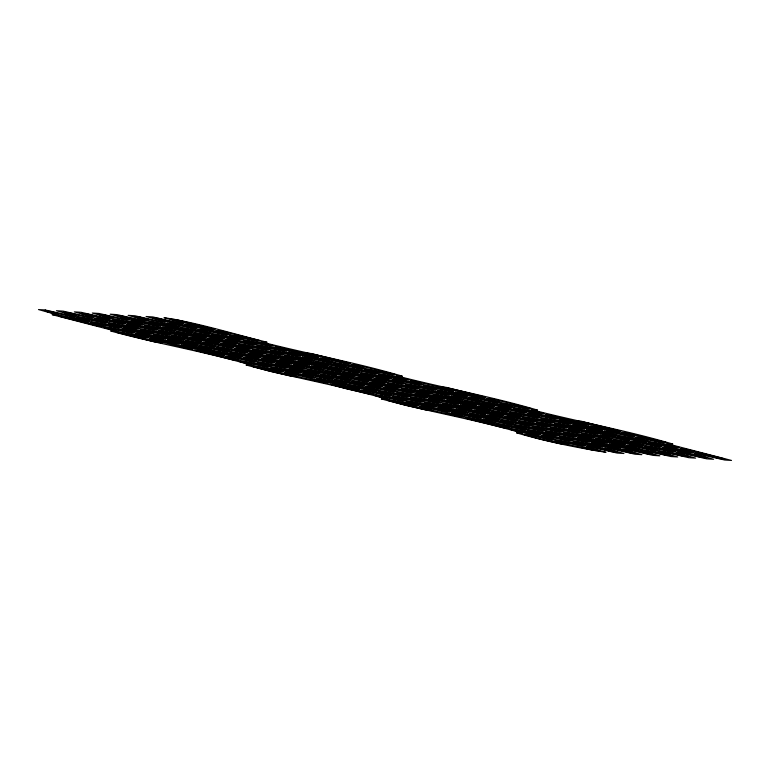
<?xml version="1.0" encoding="UTF-8"?>
<svg xmlns="http://www.w3.org/2000/svg" width="770" height="770" viewBox="0 0 770 770"><rect width="100%" height="100%" fill="white"/><g stroke="black" fill="none" stroke-linecap="round" stroke-linejoin="round"><path stroke-width="1.16" d="M45.286 309.992L38.5 309.559L58.058 315.017L52.081 314.632L116.713 331.408L110.736 331.023C157.513 343.824 205.359 351.63 251.973 365.336L245.996 364.951C292.764 377.762 340.619 385.568 387.223 399.274L381.246 398.889C428.014 411.69 475.87 419.496 522.474 433.202L516.497 432.817C545.853 441.46 575.912 447.476 605.98 452.337L586.432 446.869L591.601 447.206L617.126 453.049L623.912 453.492L604.363 448.034L609.532 448.361L635.058 454.213L641.843 454.647L622.295 449.189L627.463 449.526L652.989 455.368L659.774 455.811L640.226 450.344L645.395 450.681L670.92 456.533L677.706 456.966L658.158 451.509L663.326 451.836L688.852 457.688L695.637 458.121L676.089 452.664L681.248 453.001L706.783 458.843L713.569 459.286L694.011 453.819L699.179 454.156L724.714 460.008L731.5 460.441L666.859 443.664L672.836 444.059C626.251 430.315 578.511 421.825 531.608 409.736L537.585 410.121C491 396.386 443.26 387.897 396.358 375.808L402.335 376.193C355.75 362.458 308.01 353.959 261.097 341.87L267.075 342.255C232.838 333.795 198.852 323.005 164.02 317.663L183.568 323.131L178.399 322.794L152.874 316.951L146.088 316.508L165.637 321.966L160.468 321.639L134.942 315.787L128.157 315.353L147.705 320.811L142.537 320.474L117.011 314.632L110.225 314.189L129.774 319.656L124.605 319.319L99.08 313.467L92.294 313.034L111.843 318.491L106.674 318.164L81.148 312.312L74.363 311.879L93.911 317.336L88.752 316.999L63.217 311.157L56.431 310.714L75.989 316.181L70.821 315.844L45.286 309.992M50.579 311.475L45.411 311.138L62.322 315.864L84.392 320.917L89.561 321.254L50.579 311.475M68.511 312.63L63.342 312.302L80.253 317.019L102.323 322.081L107.492 322.418L68.511 312.63M86.442 313.794L81.273 313.457L120.255 323.236L125.423 323.573L86.442 313.794M104.374 314.949L99.205 314.612L116.116 319.338L138.186 324.401L143.355 324.728L104.374 314.949M122.305 316.114L117.136 315.777L156.118 325.556L161.286 325.893L122.305 316.114M140.236 317.269L135.068 316.932L151.979 321.658L174.049 326.711L179.218 327.048L140.236 317.269M158.168 318.424L152.999 318.097L191.98 327.876L197.149 328.203L158.168 318.424M176.099 319.589L170.93 319.252L209.912 329.031L215.08 329.368L176.099 319.589M64.16 316.557L58.992 316.22L97.973 325.999L103.141 326.336L64.16 316.557M82.092 317.712L76.923 317.375L93.825 322.101L115.904 327.154L121.073 327.491L82.092 317.712M100.023 318.867L94.854 318.539L111.756 323.256L133.836 328.318L139.004 328.646L100.023 318.867M117.954 320.031L112.786 319.694L151.767 329.473L156.936 329.81L117.954 320.031M135.886 321.186L130.717 320.849L147.619 325.575L169.698 330.628L174.857 330.965L135.886 321.186M153.817 322.341L148.649 322.014L187.63 331.793L192.789 332.12L153.817 322.341M171.739 323.506L166.58 323.169L183.481 327.895L205.552 332.948L210.72 333.285L171.739 323.506M189.67 324.661L184.511 324.324L223.483 334.103L228.651 334.44L189.67 324.661M95.663 322.784L90.494 322.457L107.405 327.173L129.476 332.236L134.644 332.563L95.663 322.784M113.594 323.949L108.426 323.612L147.407 333.391L152.576 333.728L113.594 323.949M131.526 325.104L126.357 324.767L143.268 329.493L165.338 334.546L170.507 334.883L131.526 325.104M149.457 326.259L144.288 325.931L161.2 330.648L183.27 335.71L188.438 336.038L149.457 326.259M167.388 327.423L162.22 327.086L179.131 331.812L201.201 336.865L206.37 337.202L167.388 327.423M185.32 328.578L180.151 328.241L197.062 332.967L219.132 338.02L224.301 338.357L185.32 328.578M203.251 329.733L198.083 329.406L214.994 334.122L237.064 339.185L242.232 339.512L203.251 329.733M221.183 330.898L216.014 330.561L232.925 335.287L254.995 340.34L260.164 340.677L221.183 330.898M109.244 327.866L104.075 327.529L120.986 332.255L143.056 337.308L148.225 337.645L109.244 327.866M127.175 329.021L122.007 328.684L160.988 338.463L166.156 338.8L127.175 329.021M145.106 330.176L139.938 329.849L156.839 334.565L178.919 339.628L184.088 339.955L145.106 330.176M163.038 331.341L157.869 331.004L174.771 335.73L196.851 340.783L202.019 341.12L163.038 331.341M180.969 332.496L175.801 332.159L214.782 341.938L219.951 342.275L180.969 332.496M198.901 333.651L193.732 333.323L232.713 343.102L237.882 343.43L198.901 333.651M216.832 334.815L211.663 334.478L250.645 344.257L255.804 344.594L216.832 334.815M234.763 335.97L229.595 335.633L246.496 340.359L268.576 345.412L273.735 345.749L234.763 335.97M122.825 332.938L117.656 332.601L156.637 342.381L161.796 342.717L122.825 332.938M140.746 334.093L135.587 333.766L174.559 343.545L179.728 343.872L140.746 334.093M158.678 335.258L153.519 334.921L192.49 344.7L197.659 345.037L158.678 335.258M176.609 336.413L171.441 336.076L188.352 340.802L210.422 345.855L215.59 346.192L176.609 336.413M194.541 337.568L189.372 337.241L228.353 347.02L233.522 347.347L194.541 337.568M212.472 338.733L207.303 338.396L246.285 348.175L251.453 348.512L212.472 338.733M230.403 339.888L225.235 339.551L242.146 344.277L264.216 349.33L269.385 349.667L230.403 339.888M248.335 341.043L243.166 340.715L260.077 345.432L282.147 350.494L287.316 350.831L248.335 341.043M154.327 339.175L149.159 338.839L188.14 348.618L193.309 348.954L154.327 339.175M172.259 340.33L167.09 339.994L206.071 349.782L211.24 350.109L172.259 340.33M190.19 341.495L185.021 341.158L201.933 345.874L224.003 350.937L229.171 351.274L190.19 341.495M208.121 342.65L202.953 342.313L219.854 347.039L241.934 352.092L247.103 352.429L208.121 342.65M226.053 343.805L220.884 343.478L259.865 353.257L265.034 353.584L226.053 343.805M243.984 344.97L238.816 344.633L255.717 349.359L277.797 354.412L282.965 354.749L243.984 344.97M261.916 346.125L256.747 345.788L273.648 350.514L295.728 355.567L300.897 355.904L261.916 346.125M279.847 347.28L274.678 346.952L313.659 356.731L318.828 357.059L279.847 347.28M185.84 345.412L180.671 345.075L219.652 354.855L224.811 355.191L185.84 345.412M203.771 346.567L198.602 346.231L215.504 350.956L237.584 356.01L242.743 356.346L203.771 346.567M221.693 347.722L216.534 347.395L233.435 352.111L255.505 357.174L260.674 357.501L221.693 347.722M239.624 348.887L234.465 348.55L273.437 358.329L278.605 358.666L239.624 348.887M257.555 350.042L252.387 349.705L269.298 354.431L291.368 359.484L296.537 359.821L257.555 350.042M275.487 351.197L270.318 350.87L287.229 355.586L309.299 360.649L314.468 360.976L275.487 351.197M293.418 352.362L288.25 352.025L327.231 361.804L332.399 362.141L293.418 352.362M311.35 353.517L306.181 353.18L345.162 362.959L350.331 363.296L311.35 353.517M199.411 350.485L194.242 350.148L233.223 359.927L238.392 360.264L199.411 350.485M217.342 351.64L212.173 351.312L251.155 361.092L256.323 361.419L217.342 351.64M235.274 352.804L230.105 352.467L269.086 362.247L274.255 362.583L235.274 352.804M253.205 353.959L248.036 353.623L287.017 363.401L292.186 363.738L253.205 353.959M271.136 355.114L265.968 354.787L304.949 364.566L310.118 364.893L271.136 355.114M289.068 356.279L283.899 355.942L322.88 365.721L328.049 366.058L289.068 356.279M306.999 357.434L301.83 357.097L318.732 361.823L340.812 366.876L345.98 367.213L306.999 357.434M324.93 358.589L319.762 358.262L336.663 362.978L358.743 368.041L363.912 368.368L324.93 358.589M230.923 356.722L225.754 356.385L242.656 361.111L264.736 366.164L269.904 366.501L230.923 356.722M248.854 357.877L243.686 357.54L260.587 362.266L282.667 367.319L287.836 367.656L248.854 357.877M266.786 359.032L261.617 358.704L300.598 368.483L305.757 368.811L266.786 359.032M284.717 360.196L279.548 359.86L318.53 369.639L323.689 369.975L284.717 360.196M302.639 361.351L297.48 361.014L336.452 370.793L341.62 371.13L302.639 361.351M320.57 362.506L315.411 362.179L332.313 366.895L354.383 371.958L359.552 372.285L320.57 362.506M338.502 363.671L333.333 363.334L350.244 368.06L372.314 373.113L377.483 373.45L338.502 363.671M356.433 364.826L351.264 364.489L368.175 369.215L390.246 374.268L395.414 374.605L356.433 364.826M244.494 361.794L239.326 361.457L256.237 366.183L278.307 371.236L283.476 371.573L244.494 361.794M262.426 362.949L257.257 362.622L274.168 367.338L296.238 372.401L301.407 372.728L262.426 362.949M280.357 364.114L275.188 363.777L314.17 373.556L319.338 373.893L280.357 364.114M298.288 365.269L293.12 364.932L310.031 369.658L332.101 374.711L337.27 375.048L298.288 365.269M316.22 366.424L311.051 366.097L327.962 370.813L350.032 375.875L355.201 376.212L316.22 366.424M334.151 367.588L328.983 367.252L345.894 371.977L367.964 377.031L373.132 377.367L334.151 367.588M352.083 368.743L346.914 368.406L363.825 373.132L385.895 378.195L391.064 378.522L352.083 368.743M370.014 369.908L364.845 369.571L381.756 374.297L403.827 379.35L408.995 379.687L370.014 369.908M258.075 366.876L252.906 366.539L269.818 371.256L291.888 376.318L297.056 376.655L258.075 366.876M276.007 368.031L270.838 367.694L309.819 377.473L314.988 377.81L276.007 368.031M293.938 369.186L288.769 368.859L327.75 378.638L332.919 378.965L293.938 369.186M311.869 370.351L306.701 370.014L323.602 374.74L345.682 379.793L350.851 380.13L311.869 370.351M329.801 371.506L324.632 371.169L363.613 380.948L368.782 381.285L329.801 371.506M347.732 372.661L342.563 372.333L381.545 382.113L386.713 382.44L347.732 372.661M365.663 373.825L360.495 373.489L399.476 383.267L404.635 383.604L365.663 373.825M383.595 374.98L378.426 374.644L417.398 384.423L422.566 384.759L383.595 374.98M289.578 373.103L284.419 372.776L301.32 377.493L323.39 382.555L328.559 382.882L289.578 373.103M307.509 374.268L302.341 373.931L319.252 378.657L341.322 383.71L346.49 384.047L307.509 374.268M325.44 375.423L320.272 375.086L337.183 379.812L359.253 384.865L364.422 385.202L325.44 375.423M343.372 376.578L338.203 376.251L355.114 380.967L377.185 386.03L382.353 386.357L343.372 376.578M361.303 377.743L356.135 377.406L395.116 387.185L400.284 387.522L361.303 377.743M379.235 378.898L374.066 378.561L390.977 383.287L413.047 388.34L418.216 388.677L379.235 378.898M397.166 380.053L391.997 379.726L408.909 384.442L430.979 389.505L436.147 389.832L397.166 380.053M415.097 381.217L409.929 380.881L426.84 385.606L448.91 390.659L454.079 390.996L415.097 381.217M321.09 379.341L315.921 379.004L354.903 388.783L360.071 389.119L321.09 379.341M339.021 380.495L333.853 380.168L350.764 384.885L372.834 389.947L378.003 390.275L339.021 380.495M356.953 381.66L351.784 381.323L390.765 391.102L395.934 391.439L356.953 381.66M374.884 382.815L369.716 382.478L408.697 392.257L413.865 392.594L374.884 382.815M392.815 383.97L387.647 383.643L404.548 388.359L426.628 393.422L431.797 393.749L392.815 383.97M410.747 385.135L405.578 384.798L422.48 389.524L444.56 394.577L449.728 394.914L410.747 385.135M428.678 386.29L423.51 385.953L440.411 390.679L462.491 395.732L467.659 396.069L428.678 386.29M446.61 387.445L441.441 387.118L480.422 396.897L485.581 397.224L446.61 387.445M334.671 384.413L329.502 384.086L346.404 388.802L368.483 393.865L373.642 394.192L334.671 384.413M352.602 385.578L347.434 385.241L386.405 395.02L391.574 395.356L352.602 385.578M370.524 386.733L365.365 386.396L382.267 391.122L404.337 396.175L409.505 396.512L370.524 386.733M388.455 387.887L383.287 387.56L400.198 392.276L422.268 397.339L427.437 397.667L388.455 387.887M406.387 389.052L401.218 388.715L440.199 398.494L445.368 398.831L406.387 389.052M424.318 390.207L419.15 389.87L436.061 394.596L458.131 399.649L463.299 399.986L424.318 390.207M442.25 391.362L437.081 391.035L476.062 400.814L481.231 401.141L442.25 391.362M460.181 392.527L455.012 392.19L493.994 401.969L499.162 402.306L460.181 392.527M366.173 390.65L361.005 390.313L377.916 395.039L399.986 400.092L405.155 400.429L366.173 390.65M384.105 391.805L378.936 391.478L395.847 396.194L417.918 401.257L423.086 401.594L384.105 391.805M402.036 392.969L396.868 392.633L413.779 397.358L435.849 402.412L441.017 402.749L402.036 392.969M419.968 394.125L414.799 393.788L453.78 403.576L458.949 403.904L419.968 394.125M437.899 395.289L432.73 394.952L471.712 404.731L476.88 405.068L437.899 395.289M455.83 396.444L450.662 396.107L467.563 400.833L489.643 405.886L494.812 406.223L455.83 396.444M473.762 397.599L468.593 397.272L485.495 401.988L507.574 407.051L512.743 407.378L473.762 397.599M491.693 398.764L486.525 398.427L503.426 403.153L525.506 408.206L530.674 408.543L491.693 398.764M379.754 395.732L374.586 395.395L391.487 400.121L413.567 405.174L418.736 405.511L379.754 395.732M397.686 396.887L392.517 396.55L409.419 401.276L431.498 406.329L436.667 406.666L397.686 396.887M415.617 398.042L410.449 397.715L427.35 402.431L449.43 407.494L454.589 407.821L415.617 398.042M433.548 399.207L428.38 398.87L445.281 403.596L467.361 408.649L472.52 408.986L433.548 399.207M451.47 400.361L446.311 400.025L485.283 409.804L490.452 410.141L451.47 400.361M469.402 401.517L464.243 401.189L503.214 410.968L508.383 411.296L469.402 401.517M487.333 402.681L482.164 402.344L521.146 412.123L526.314 412.46L487.333 402.681M505.264 403.836L500.096 403.499L517.007 408.225L539.077 413.278L544.246 413.615L505.264 403.836M393.326 400.804L388.157 400.467L405.068 405.193L427.138 410.246L432.307 410.583L393.326 400.804M411.257 401.959L406.088 401.632L445.07 411.411L450.238 411.738L411.257 401.959M429.188 403.124L424.02 402.787L463.001 412.566L468.17 412.903L429.188 403.124M447.12 404.279L441.951 403.942L480.932 413.721L486.101 414.058L447.12 404.279M465.051 405.434L459.882 405.107L498.864 414.886L504.032 415.213L465.051 405.434M482.983 406.599L477.814 406.262L494.725 410.988L516.795 416.041L521.964 416.378L482.983 406.599M500.914 407.753L495.745 407.417L512.656 412.142L534.726 417.196L539.895 417.533L500.914 407.753M518.845 408.909L513.677 408.581L552.658 418.36L557.827 418.688L518.845 408.909M424.838 407.041L419.669 406.704L436.571 411.43L458.65 416.483L463.819 416.82L424.838 407.041M442.769 408.196L437.601 407.859L476.582 417.638L481.75 417.975L442.769 408.196M460.701 409.351L455.532 409.024L472.433 413.74L494.513 418.803L499.682 419.13L460.701 409.351M478.632 410.516L473.463 410.179L512.445 419.958L517.613 420.295L478.632 410.516M496.563 411.671L491.395 411.334L530.376 421.113L535.535 421.45L496.563 411.671M514.495 412.826L509.326 412.499L526.228 417.215L548.307 422.278L553.466 422.605L514.495 412.826M532.416 413.99L527.257 413.654L544.159 418.38L566.229 423.433L571.398 423.769L532.416 413.99M550.348 415.146L545.189 414.809L584.16 424.588L589.329 424.925L550.348 415.146M456.341 413.269L451.172 412.941L468.083 417.658L490.153 422.72L495.322 423.048L456.341 413.269M474.272 414.433L469.103 414.096L508.084 423.875L513.253 424.212L474.272 414.433M492.203 415.588L487.035 415.251L503.946 419.977L526.016 425.03L531.184 425.367L492.203 415.588M510.135 416.743L504.966 416.416L521.877 421.132L543.947 426.195L549.116 426.522L510.135 416.743M528.066 417.908L522.897 417.571L539.809 422.297L561.879 427.35L567.047 427.687L528.066 417.908M545.997 419.063L540.829 418.726L557.74 423.452L579.81 428.505L584.979 428.842L545.997 419.063M563.929 420.218L558.76 419.891L597.741 429.67L602.91 430.007L563.929 420.218M581.86 421.382L576.692 421.046L615.673 430.825L620.841 431.161L581.86 421.382M469.921 418.351L464.753 418.014L503.734 427.793L508.903 428.13L469.921 418.351M487.853 419.506L482.684 419.169L499.586 423.895L521.665 428.957L526.834 429.285L487.853 419.506M505.784 420.67L500.615 420.333L517.517 425.059L539.597 430.112L544.765 430.449L505.784 420.67M523.716 421.825L518.547 421.488L535.448 426.214L557.528 431.267L562.697 431.604L523.716 421.825M541.647 422.98L536.478 422.653L553.38 427.369L575.46 432.432L580.628 432.759L541.647 422.98M559.578 424.145L554.41 423.808L593.391 433.587L598.559 433.924L559.578 424.145M577.51 425.3L572.341 424.963L611.322 434.742L616.481 435.079L577.51 425.3M595.441 426.455L590.272 426.128L629.254 435.907L634.413 436.234L595.441 426.455M501.424 424.588L496.265 424.251L513.166 428.977L535.237 434.03L540.405 434.367L501.424 424.588M519.355 425.743L514.196 425.406L531.098 430.132L553.168 435.185L558.337 435.522L519.355 425.743M537.287 426.898L532.118 426.57L549.029 431.287L571.099 436.349L576.268 436.677L537.287 426.898M555.218 428.062L550.05 427.725L566.961 432.451L589.031 437.504L594.199 437.841L555.218 428.062M573.149 429.217L567.981 428.88L584.892 433.606L606.962 438.659L612.131 438.996L573.149 429.217M591.081 430.372L585.912 430.045L624.894 439.824L630.062 440.151L591.081 430.372M609.012 431.537L603.844 431.2L620.755 435.926L642.825 440.979L647.994 441.316L609.012 431.537M626.944 432.692L621.775 432.355L660.756 442.134L665.925 442.471L626.944 432.692M515.005 429.66L509.836 429.323L548.818 439.102L553.986 439.439L515.005 429.66M532.936 430.815L527.768 430.488L566.749 440.267L571.918 440.594L532.936 430.815M550.868 431.98L545.699 431.643L562.61 436.369L584.68 441.422L589.849 441.759L550.868 431.98M568.799 433.135L563.63 432.798L602.612 442.577L607.78 442.914L568.799 433.135M586.73 434.29L581.562 433.962L598.463 438.679L620.543 443.741L625.712 444.069L586.73 434.29M604.662 435.454L599.493 435.117L616.395 439.843L638.474 444.896L643.643 445.233L604.662 435.454M622.593 436.609L617.425 436.272L656.406 446.051L661.574 446.388L622.593 436.609M640.524 437.764L635.356 437.437L652.257 442.153L674.337 447.216L679.506 447.543L640.524 437.764M528.586 434.732L523.417 434.405L540.319 439.121L562.398 444.184L567.567 444.511L528.586 434.732M546.517 435.897L541.349 435.56L558.25 440.286L580.33 445.339L585.489 445.676L546.517 435.897M564.449 437.052L559.28 436.715L576.181 441.441L598.261 446.494L603.42 446.831L564.449 437.052M582.37 438.207L577.211 437.88L616.183 447.659L621.351 447.986L582.37 438.207M600.302 439.372L595.143 439.035L634.114 448.814L639.283 449.151L600.302 439.372M618.233 440.527L613.064 440.19L652.046 449.969L657.214 450.306L618.233 440.527M636.164 441.682L630.996 441.354L647.907 446.071L669.977 451.133L675.146 451.461L636.164 441.682M654.096 442.846L648.927 442.509L687.908 452.288L693.077 452.625L654.096 442.846M560.088 440.969L554.92 440.632L571.831 445.358L593.901 450.411L599.07 450.748L560.088 440.969M578.02 442.124L572.851 441.797L611.832 451.576L617.001 451.903L578.02 442.124M595.951 443.289L590.782 442.952L629.764 452.731L634.932 453.068L595.951 443.289M613.882 444.444L608.714 444.107L647.695 453.886L652.864 454.223L613.882 444.444M631.814 445.599L626.645 445.272L643.556 449.988L665.626 455.051L670.795 455.388L631.814 445.599M649.745 446.764L644.577 446.427L661.488 451.153L683.558 456.206L688.726 456.543L649.745 446.764M667.677 447.919L662.508 447.582L701.489 457.37L706.658 457.698L667.677 447.919M685.608 449.083L680.439 448.746L719.421 458.525L724.589 458.862L685.608 449.083"/></g></svg>
